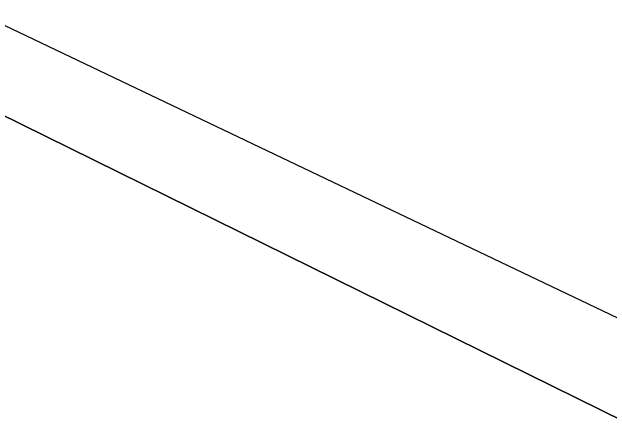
# Model space of a CAD drawing. Header units: metres. Extents: x -2743 to 126, y 13385 to 13916.
# Drawn here: x -1886.2472 to -1886.086, y 13638.3597 to 13638.47 of the extents above; entities that cross this region are included whole.
import ezdxf

# ---------------------------------------------------------------- set-up
doc = ezdxf.new("R2010")
doc.units = ezdxf.units.M
for name, color, linetype in [('link-улица Берзарина_Покрытия — Новые$0$ДВ_ПП_Газон_Р', 7, 'Continuous'), ('link-улица Берзарина_Покрытия — Новые$0$ДВ_ПП_Тип6_У_ТР_3м за счет Газона', 7, 'Continuous'), ('link_улица Берзарина_борта$0$ДВ_ГП_П_Борт_Пониженный_бетонный', 7, 'Continuous')]:
    doc.layers.add(name, color=color, linetype=linetype)

msp = doc.modelspace()

# ---------------------------------------------------------------- linework, layer by layer
at = {"layer": 'link-улица Берзарина_Покрытия — Новые$0$ДВ_ПП_Газон_Р'}
msp.add_lwpolyline([(-1862.92501, 13628.44782), (-1863.05903, 13627.87838), (-1866.50938, 13629.33143), (-1869.94505, 13630.81862), (-1873.36579, 13632.33983), (-1876.77135, 13633.89496), (-1879.18499, 13635.02201), (-1881.59058, 13636.16606), (-1883.98803, 13637.32706), (-1886.37725, 13638.50499), (-1886.23835, 13638.82964), (-1879.589, 13635.615), (-1876.6392, 13634.25465), (-1870.241, 13631.304), (-1862.92501, 13628.44782)], close=True, dxfattribs=at)
at = {"layer": 'link-улица Берзарина_Покрытия — Новые$0$ДВ_ПП_Тип6_У_ТР_3м за счет Газона'}
msp.add_lwpolyline([(-1869.94505, 13630.81862), (-1866.50938, 13629.33143), (-1863.05903, 13627.87838), (-1863.2721, 13626.97307), (-1869.69482, 13629.48051), (-1870.82837, 13629.92305), (-1871.91755, 13630.42535), (-1873.65772, 13631.22786), (-1876.30598, 13632.44915), (-1877.15816, 13632.84215), (-1878.50019, 13633.46105), (-1881.32797, 13634.78961), (-1883.00357, 13635.59968), (-1886.76651, 13637.41888), (-1886.82903, 13637.44911), (-1886.37725, 13638.50499), (-1883.98803, 13637.32706), (-1881.59058, 13636.16606), (-1879.18499, 13635.02201), (-1876.77135, 13633.89496), (-1873.36579, 13632.33983), (-1869.94505, 13630.81862)], close=True, dxfattribs=at)
at = {"layer": 'link_улица Берзарина_борта$0$ДВ_ГП_П_Борт_Пониженный_бетонный'}
msp.add_lwpolyline([(-1874.21286, 13632.72283), (-1887.39049, 13639.01089), (-1900.31488, 13645.80423), (-1912.97136, 13653.0955), (-1913.43431, 13653.4389), (-1913.81991, 13653.86038), (-1914.11865, 13654.3473), (-1914.321, 13654.88702), (-1915.6449, 13659.81406), (-1915.67825, 13660.03086), (-1915.66396, 13660.24722), (-1915.60339, 13660.45541), (-1915.49789, 13660.64773), (-1914.65271, 13661.85289)], dxfattribs=at)

doc.saveas('drawing.dxf')
